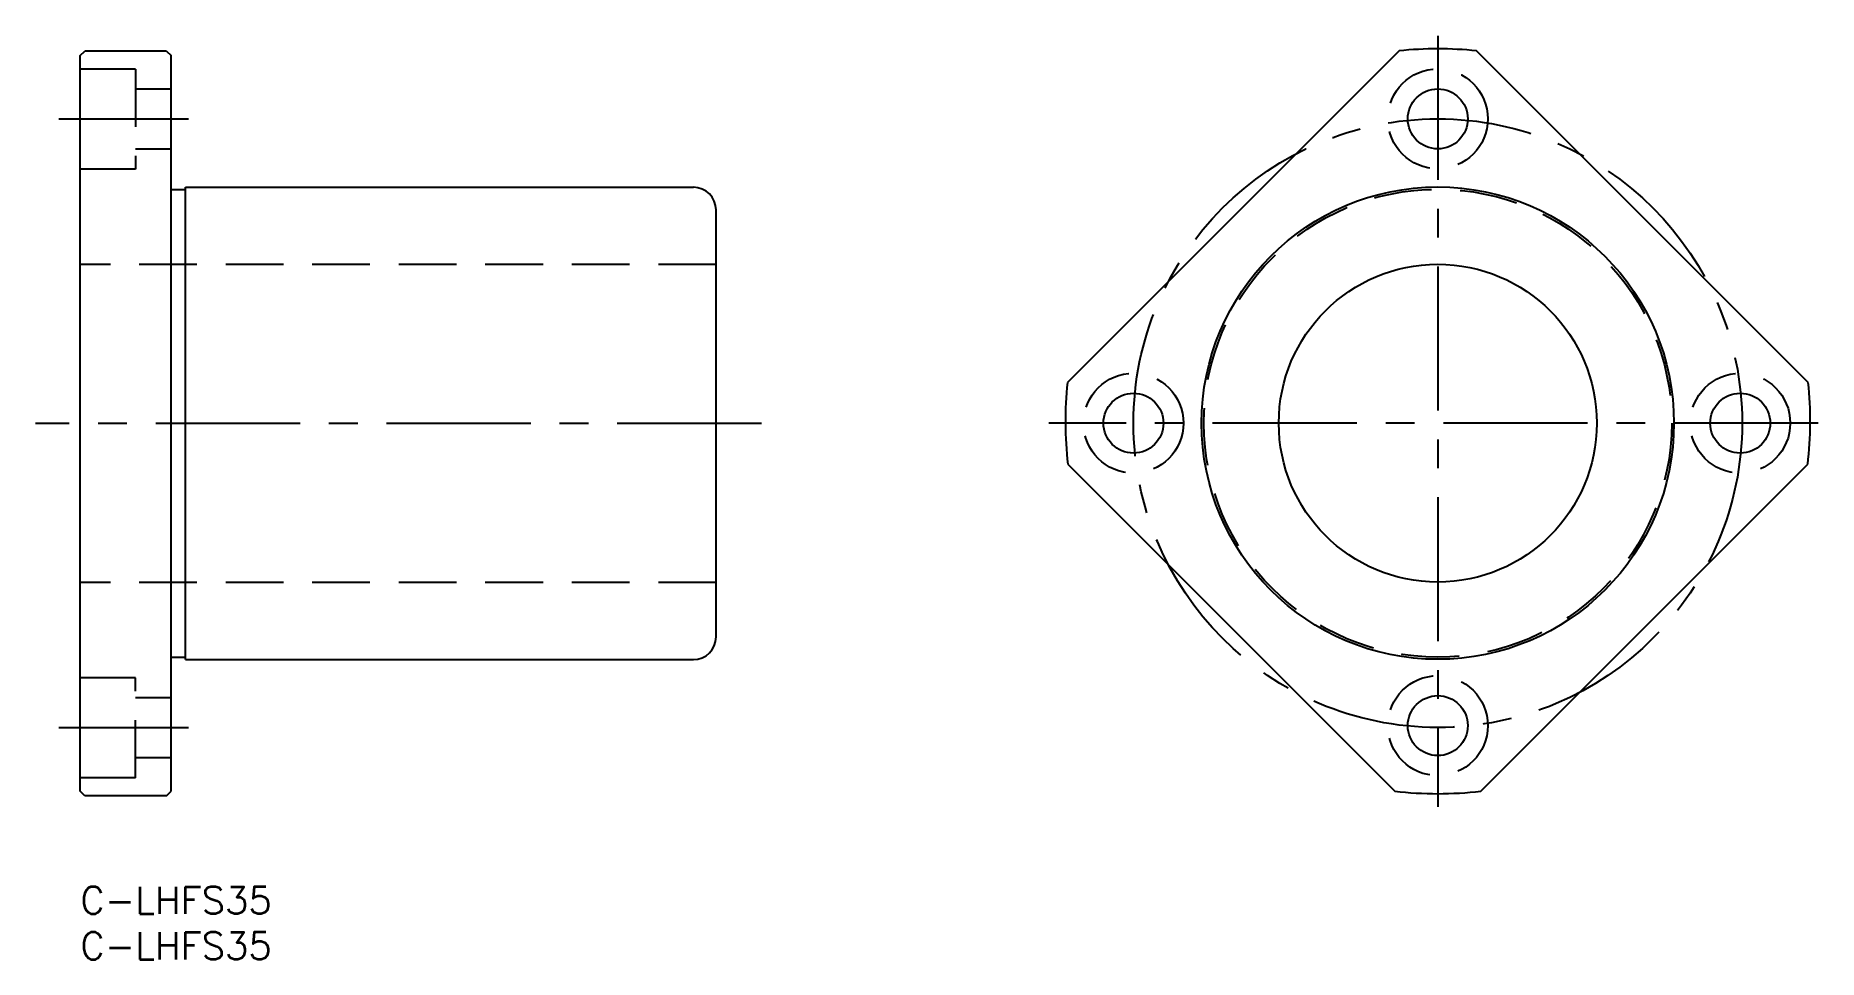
# Model space of a CAD drawing. Extents: x -5 to 191, y -8 to 94.
import ezdxf

# ---------------------------------------------------------------- set-up
doc = ezdxf.new("R2010")
doc.units = 0
doc.header["$LTSCALE"] = 0.5
doc.linetypes.add('CENTER', pattern=[50.8, 31.75, -6.35, 6.35, -6.35])
doc.linetypes.add('DASHED', pattern=[19.05, 12.7, -6.35])
for name, color, linetype in [('MSM_CENTER', 1, 'CENTER'), ('MSM_CONTINUOUS', 7, 'CONTINUOUS'), ('MSM_DASHED', 4, 'DASHED'), ('MSM_PART_NUMBER', 7, 'CONTINUOUS')]:
    doc.layers.add(name, color=color, linetype=linetype)
doc.styles.get("Standard").update_dxf_attribs({"font": 'txt.shx', "height": 3, "bigfont": 'bigfont.shx'})

# ---------------------------------------------------------------- blocks, each defined once
blk = doc.blocks.new('*U26')
at = {"layer": 'MSM_PART_NUMBER'}
blk.add_text('C-LHFS35', height=3, dxfattribs=at).set_placement((0, -3))
blk = doc.blocks.new('*U27')
at = {"layer": 'MSM_PART_NUMBER'}
blk.add_text('C-LHFS35', height=3, dxfattribs=at).set_placement((0, -8))

msp = doc.modelspace()

# ---------------------------------------------------------------- linework, layer by layer
at = {"layer": 'MSM_CENTER'}
for p, q in [((149.45, 93.69), (149.45, 8.79)), ((11.92, 84.5), (-2.35, 84.5)), ((191.34, 51.03), (106.65, 51.03)), ((75, 51), (-4.9, 51)), ((11.92, 17.5), (-2.35, 17.5))]:
    msp.add_line(p, q, dxfattribs=at)
msp.add_circle((149.45, 51.03), 33.5, dxfattribs=at)
at = {"layer": 'MSM_CONTINUOUS'}
for p, q in [((0, 91.5), (0.5, 92)), ((0, 10.5), (0, 91.5)), ((9.5, 92), (0.5, 92)), ((9.5, 92), (10, 91.5)), ((10, 10.5), (10, 91.5)), ((145.19, 92.02), (108.68, 55.51)), ((190.23, 55.51), (153.72, 92.02)), ((10, 76.75), (11.6, 76.75)), ((11.6, 77), (67.5, 77)), ((11.6, 25), (11.6, 77)), ((70, 27.5), (70, 74.5)), ((108.73, 46.5), (144.72, 10.52)), ((154.19, 10.52), (190.18, 46.5)), ((10, 25.25), (11.6, 25.25)), ((11.6, 25), (67.5, 25)), ((23.12, 25), (23.12, 25)), ((36.25, 25), (36.25, 25)), ((0.5, 10), (0, 10.5)), ((9.5, 10), (0.5, 10)), ((9.5, 10), (10, 10.5))]:
    msp.add_line(p, q, dxfattribs=at)
for centre, radius in [((149.45, 84.53), 3.3), ((149.45, 51.03), 26), ((149.45, 51.03), 17.5), ((115.95, 51.03), 3.3), ((182.75, 51.03), 3.3), ((149.45, 17.73), 3.3)]:
    msp.add_circle(centre, radius, dxfattribs=at)
for centre, radius, start, end in [((149.45, 51.24), 41, 84.0239, 95.9761), ((67.5, 74.5), 2.5, 0, 90), ((149.45, 51.24), 41, 174.0239, 186.6368), ((149.45, 51.24), 41, 353.3632, 5.9761), ((67.5, 27.5), 2.5, 270, 0), ((149.45, 51.24), 41, 263.3632, 276.6368)]:
    msp.add_arc(centre, radius, start, end, dxfattribs=at)
at = {"layer": 'MSM_DASHED'}
for p, q in [((6.1, 90), (0, 90)), ((6.1, 90), (6.1, 79)), ((10, 87.8), (6.1, 87.8)), ((10, 81.2), (6.1, 81.2)), ((6.1, 79), (0, 79)), ((70, 68.5), (0, 68.5)), ((70, 33.5), (0, 33.5)), ((6.1, 23), (0, 23)), ((6.1, 12), (6.1, 23)), ((10, 20.8), (6.1, 20.8)), ((10, 14.2), (6.1, 14.2)), ((6.1, 12), (0, 12))]:
    msp.add_line(p, q, dxfattribs=at)
for centre, radius in [((149.45, 84.53), 5.5), ((149.45, 51.03), 25.75), ((115.95, 51.03), 5.5), ((182.75, 51.03), 5.5), ((149.45, 17.73), 5.5)]:
    msp.add_circle(centre, radius, dxfattribs=at)

# ---------------------------------------------------------------- block references
at = {"layer": 'MSM_CONTINUOUS'}
for name in ['*U26', '*U27']:
    msp.add_blockref(name, (0, 0), dxfattribs=at)

doc.saveas('drawing.dxf')
